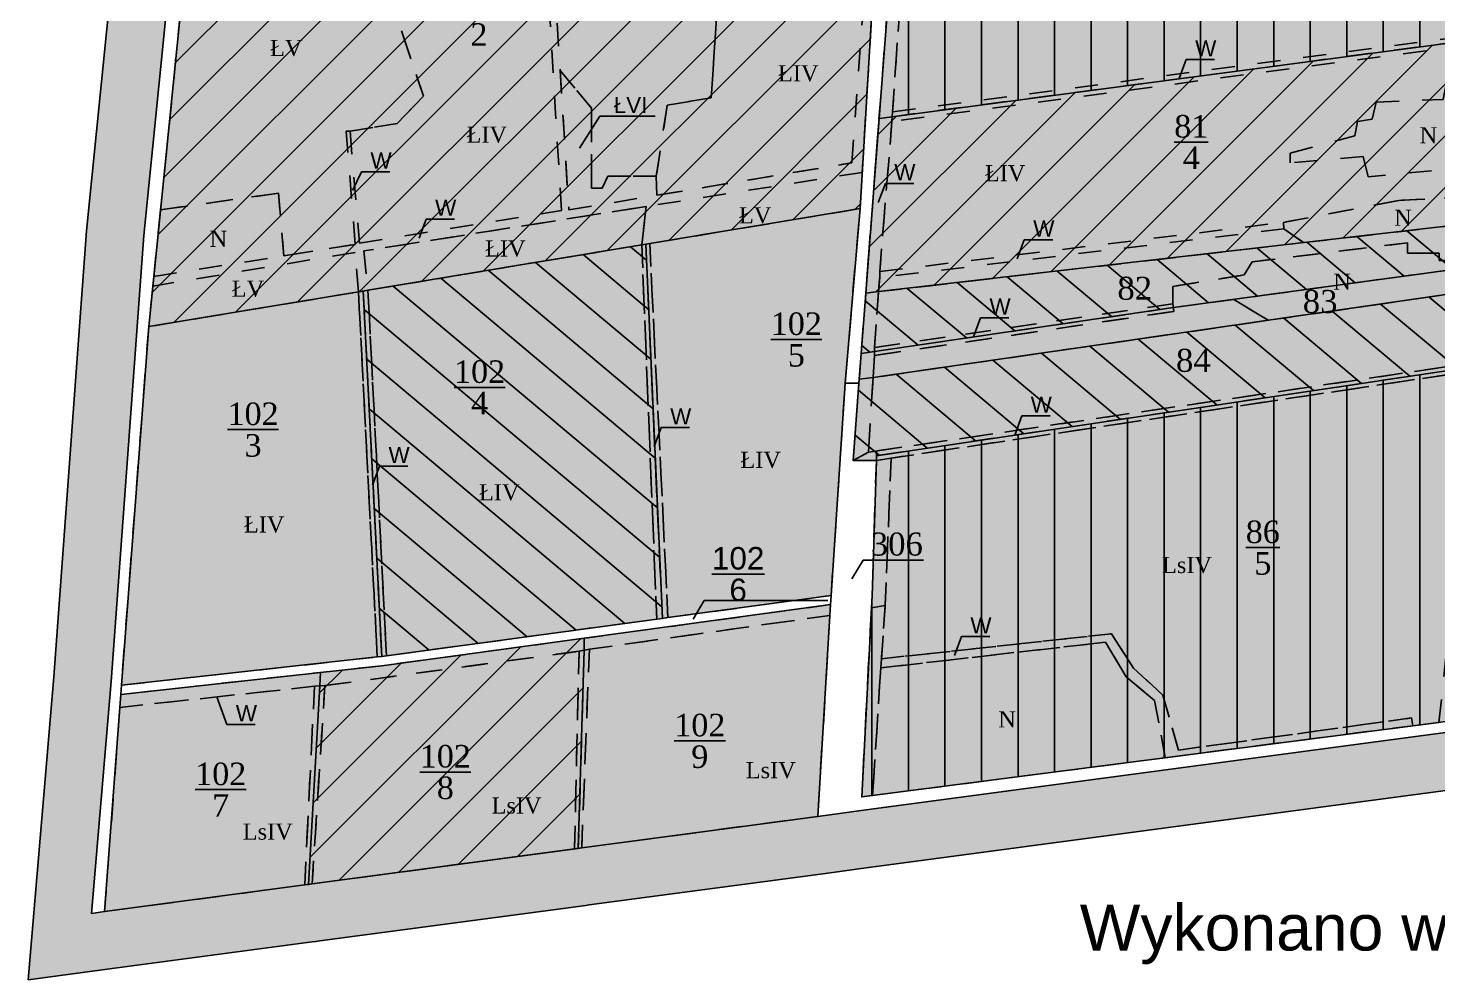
# Model space of a CAD drawing. Header units: millimetres. Extents: x 1380 to 3507, y 977 to 2343.
# Drawn here: x 1380 to 1992, y 977 to 1391 of the extents above; entities that cross this region are included whole.
import ezdxf
from ezdxf import colors
from ezdxf.entities.mleader import LeaderData, LeaderLine
from ezdxf.math import Vec2, Vec3

# ---------------------------------------------------------------- set-up
doc = ezdxf.new("R2010")
doc.units = ezdxf.units.MM
doc.linetypes.add('UZYTEK', pattern=[20, 10, -10])
for name, color, linetype in [('dzialki', 18, 'Continuous'), ('Gospodarstwa', 7, 'Continuous'), ('Numeracja', 7, 'Continuous'), ('Obreb', 2, 'Continuous'), ('Rowy', 250, 'UZYTEK'), ('Uzytki', 250, 'UZYTEK'), ('W', 250, 'Continuous'), ('Władanie', 7, 'Continuous')]:
    doc.layers.add(name, color=color, linetype=linetype)
doc.layers.add('Num użytków', color=7, linetype='Continuous', true_color=0x000000)
doc.styles.add('Całkowite', font='times.ttf', dxfattribs={"height": 10})
doc.styles.get("Standard").update_dxf_attribs({"font": 'arial.ttf'})
doc.styles.add('Uzytki', font='times.ttf', dxfattribs={"height": 7})
doc.styles.add('Ułamki', font='times.ttf', dxfattribs={"height": 14})

# ---------------------------------------------------------------- blocks, each defined once
blk = doc.blocks.new('_None')

msp = doc.modelspace()

# ---------------------------------------------------------------- hatches: boundary and pattern name
at = {"layer": 'Obreb', "ltscale": 0.1, "true_color": 0xf4ee51}
h = msp.add_hatch(color=41, dxfattribs=at)
h.dxf.hatch_style = 1
h.paths.add_polyline_path([(1739.27, 2064.25), (1569.18, 2044.6), (1564.53, 2044.15), (1500.42, 2035.92), (1473.15, 2032.87), (1468.93, 1980), (1462.92, 1894.61), (1456.31, 1773.44), (1452.55, 1718.71), (1450.66, 1680.7), (1442.54, 1619.86), (1424.58, 1499.01), (1404.87, 1303.08), (1390.68, 1109.1), (1379.54, 977.39), (1416.06, 982.26), (1503.01, 993.87), (1504.63, 994.09), (1506.25, 994.3), (1621.93, 1009.75), (1623.42, 1009.95), (1726.06, 1023.65), (1744.84, 1026.16), (1749.27, 1026.75), (2001.11, 1060.37), (2068.99, 1069.43), (2152.68, 1080.6), (2558.18, 1139.98), (2925.58, 1191.89), (2950.42, 1195.27), (3034.81, 1077.94), (3080.44, 1228.22), (3101.82, 1235.05), (3049.2, 1373.09), (3047.94, 1379.97), (3036.54, 1465.16), (3034.11, 1481.41), (3037.35, 1523.54), (3064.08, 1535.14), (3042.44, 1582.63), (3034.82, 1599.34), (3026.23, 1623.42), (3022.72, 1647.12), (3015.17, 1693.82), (3010.46, 1738.63), (3007.5, 1779.8), (3007.5, 1828.93), (2995.54, 1854.86), (2982.24, 1913.84), (2978.33, 1926.18), (2939.25, 2070.19), (2911.03, 2085.83), (2875.11, 2109.04), (2851.35, 2127.45), (2832.79, 2142.28), (2800.7, 2188.75), (2762.52, 2156.94), (2761.01, 2154.88), (2592.26, 2137.52), (2569.19, 2140.22), (2541.29, 2148.28), (2358.61, 2230.49), (2370.36, 2167.83), (2372.08, 2158.65), (2124.8, 2119.92), (1843.77, 2075.91), (1839.89, 2076.73), (1821.8, 2074.33), (1789.76, 2070.08)])
h.paths.add_polyline_path([(1792.84, 2045.27), (1825.09, 2049.55), (1838.91, 2051.38), (1843.08, 2050.5), (2128.67, 2095.22), (2401.4, 2137.94), (2394.93, 2172.44), (2392, 2188.04), (2532.65, 2124.75), (2564.24, 2115.63), (2592.09, 2112.37), (2774.63, 2131.15), (2780.88, 2139.71), (2795.68, 2152.03), (2814.31, 2125.04), (2835.89, 2107.8), (2860.65, 2088.62), (2898.18, 2064.37), (2917.89, 2053.45), (2954.34, 1919.13), (2958.08, 1907.3), (2971.73, 1846.78), (2982.5, 1823.44), (2982.5, 1778.91), (2985.55, 1736.43), (2990.38, 1690.52), (2998.01, 1643.29), (3001.86, 1617.33), (3011.63, 1589.94), (3019.69, 1572.27), (3030.77, 1547.94), (3018.26, 1542.51), (3013.6, 1540.82), (3008.97, 1480.5), (3011.79, 1461.65), (3023.24, 1376.04), (3025.03, 1366.32), (3069.05, 1250.82), (3060.33, 1248.04), (3025.58, 1133.59), (2961.94, 1222.07), (2922.15, 1216.65), (2554.62, 1164.73), (2149.21, 1105.36), (2065.68, 1094.21), (1997.8, 1085.15), (1745.96, 1051.53), (1741.53, 1050.94), (1722.75, 1048.43), (1620.11, 1034.73), (1618.62, 1034.53), (1502.94, 1019.08), (1501.32, 1018.87), (1499.71, 1018.65), (1412.75, 1007.04), (1407.07, 1006.29), (1415.61, 1107.14), (1429.78, 1300.92), (1449.4, 1495.92), (1467.3, 1616.37), (1475.58, 1678.42), (1477.51, 1717.23), (1481.26, 1771.9), (1487.87, 1893.05), (1493.86, 1978.13), (1496.43, 2010.32), (1503.4, 2011.1), (1567.32, 2019.31), (1571.82, 2019.74), (1742.14, 2039.42)], flags=16)
at = {"layer": 'Władanie', "true_color": 0xbbd846}
h = msp.add_hatch(color=63, dxfattribs=at)
h.dxf.hatch_style = 1
h.paths.add_polyline_path([(2030.03, 1400.94), (2037.75, 1455.55), (2044.42, 1502.62), (2041.7, 1502.54), (2025.2, 1499.84), (1762.85, 1467.17), (1758.77, 1466.66), (1753.11, 1401.37), (1749.36, 1351.88), (1755.11, 1352.65), (2006.67, 1385.96), (2025.8, 1388.97), (2028.58, 1389.41)])
at = {"layer": 'Władanie'}
h = msp.add_hatch(dxfattribs=at)
h.set_pattern_fill('ANSI31', color=256, scale=5, angle=45)
h.paths.add_polyline_path([(2044.42, 1502.62), (2041.7, 1502.54), (2025.2, 1499.84), (1762.85, 1467.17), (1758.77, 1466.66), (1753.11, 1401.37), (1749.36, 1351.88), (1755.11, 1352.65), (2006.67, 1385.96), (2025.8, 1388.97), (2028.58, 1389.41), (2030.03, 1400.94), (2037.75, 1455.55)])
h.paths.add_polyline_path([(1896.96, 1423.41), (1918.43, 1423.41), (1918.43, 1459.48), (1896.96, 1459.48)], flags=24)
at = {"layer": 'Władanie', "true_color": 0xb1c7d6}
h = msp.add_hatch(color=9, dxfattribs=at)
h.dxf.hatch_style = 1
h.paths.add_polyline_path([(1646.25, 1296.93), (1647.97, 1297.22), (1649.68, 1297.5), (1741.13, 1312.67), (1750.3, 1466.71), (1750.3, 1468.13), (1700.79, 1460.06), (1678.31, 1454.53), (1447.94, 1420.64), (1447.81, 1418.28), (1431.91, 1261.38), (1523.1, 1276.5), (1525.17, 1276.85), (1527.23, 1277.19)])
at = {"layer": 'Władanie'}
h = msp.add_hatch(dxfattribs=at)
h.set_pattern_fill('ANSI31', color=256, scale=5)
h.paths.add_polyline_path([(1646.25, 1296.93), (1647.97, 1297.22), (1649.68, 1297.5), (1741.13, 1312.67), (1750.3, 1466.71), (1750.3, 1468.13), (1700.79, 1460.06), (1678.31, 1454.53), (1447.94, 1420.64), (1447.81, 1418.28), (1431.91, 1261.38), (1523.1, 1276.5), (1525.17, 1276.85), (1527.23, 1277.19)])
h.paths.add_polyline_path([(1563.68, 1377.46), (1585.15, 1377.46), (1585.15, 1413.53), (1563.68, 1413.53)], flags=24)
at = {"layer": 'Władanie', "true_color": 0xff9470}
h = msp.add_hatch(color=21, dxfattribs=at)
h.dxf.hatch_style = 1
h.paths.add_polyline_path([(2028.58, 1389.41), (2025.8, 1388.97), (2006.67, 1385.96), (1755.11, 1352.65), (1749.36, 1351.88), (1743.6, 1275.93), (1749.18, 1276.58), (2015.84, 1307.34), (2018.31, 1307.33)])
at = {"layer": 'Władanie'}
h = msp.add_hatch(dxfattribs=at)
h.set_pattern_fill('ANSI31', color=256, scale=5)
h.paths.add_polyline_path([(2028.58, 1389.41), (2025.8, 1388.97), (2006.67, 1385.96), (1755.11, 1352.65), (1749.36, 1351.88), (1743.6, 1275.93), (1749.18, 1276.58), (2015.84, 1307.34), (2018.31, 1307.33)])
h.paths.add_polyline_path([(1873.28, 1323.83), (1894.75, 1323.83), (1894.75, 1359.9), (1873.28, 1359.9)], flags=24)
at = {"layer": 'Władanie', "true_color": 0xbbd846}
h = msp.add_hatch(color=63, dxfattribs=at)
h.dxf.hatch_style = 1
h.paths.add_polyline_path([(1734.61, 1236.78), (1741.13, 1312.67), (1647.97, 1297.22), (1655.18, 1134.52), (1657.62, 1134.85), (1728.54, 1144.48)])
at = {"layer": 'Władanie', "true_color": 0xb1c7d6}
h = msp.add_hatch(color=9, dxfattribs=at)
h.dxf.hatch_style = 1
h.paths.add_polyline_path([(2013.82, 1288.26), (2016.42, 1288.65), (2018.31, 1307.33), (2015.84, 1307.34), (1749.18, 1276.58), (1743.6, 1275.93), (1741.61, 1249.73), (1747.37, 1250.58), (1877.33, 1269.67)])
at = {"layer": 'Władanie'}
h = msp.add_hatch(dxfattribs=at)
h.set_pattern_fill('ANSI31', color=256, scale=5, angle=275)
h.paths.add_polyline_path([(2013.82, 1288.26), (2016.42, 1288.65), (2018.31, 1307.33), (2015.84, 1307.34), (1749.18, 1276.58), (1743.6, 1275.93), (1741.61, 1249.73), (1747.37, 1250.58), (1877.33, 1269.67)])
h.paths.add_polyline_path([(1849.54, 1267.35), (1869.31, 1267.35), (1869.31, 1288.7), (1849.54, 1288.7)], flags=24)
at = {"layer": 'Władanie', "true_color": 0xddbad0}
h = msp.add_hatch(color=254, dxfattribs=at)
h.dxf.hatch_style = 1
h.paths.add_polyline_path([(1647.97, 1297.22), (1646.25, 1296.93), (1527.23, 1277.19), (1525.17, 1276.85), (1533.22, 1117.97), (1535.26, 1118.25), (1652.74, 1134.19), (1655.18, 1134.52)])
at = {"layer": 'Władanie'}
h = msp.add_hatch(dxfattribs=at)
h.set_pattern_fill('ANSI31', color=256, scale=5, angle=275)
h.paths.add_polyline_path([(1647.97, 1297.22), (1646.25, 1296.93), (1527.23, 1277.19), (1525.17, 1276.85), (1533.22, 1117.97), (1535.26, 1118.25), (1652.74, 1134.19), (1655.18, 1134.52)])
h.paths.add_polyline_path([(1560.26, 1217.17), (1581.73, 1217.17), (1581.73, 1253.24), (1560.26, 1253.24)], flags=24)
at = {"layer": 'Władanie', "true_color": 0xecea74}
h = msp.add_hatch(color=41, dxfattribs=at)
h.dxf.hatch_style = 1
h.paths.add_polyline_path([(2012.7, 1277.76), (2015.35, 1278.06), (2016.42, 1288.65), (2013.82, 1288.26), (1877.33, 1269.67), (1747.37, 1250.58), (1741.61, 1249.73), (1740.76, 1238.51), (1746.77, 1239.25)])
at = {"layer": 'Władanie'}
h = msp.add_hatch(dxfattribs=at)
h.set_pattern_fill('ANSI31', color=256, scale=5, angle=275)
h.paths.add_polyline_path([(2015.35, 1278.06), (2012.7, 1277.76), (1746.77, 1239.25), (1740.76, 1238.51), (1740.63, 1236.78), (1738.08, 1203.23), (1748.19, 1203.23), (1748.2, 1205.27), (1996.94, 1242.3), (2011.92, 1244.13)])
h.paths.add_polyline_path([(1930.13, 1261.63), (1949.9, 1261.63), (1949.9, 1282.98), (1930.13, 1282.98)], flags=9)
h.paths.add_polyline_path([(1875.02, 1236.02), (1894.79, 1236.02), (1894.79, 1257.37), (1875.02, 1257.37)], flags=24)
at = {"layer": 'Władanie', "true_color": 0xecea74}
h = msp.add_hatch(color=41, dxfattribs=at)
h.dxf.hatch_style = 1
h.paths.add_polyline_path([(1525.17, 1276.85), (1523.1, 1276.5), (1431.91, 1261.38), (1420.05, 1105.48), (1531.26, 1117.75), (1533.22, 1117.97)])
at = {"layer": 'Władanie', "true_color": 0xff9470}
h = msp.add_hatch(color=21, dxfattribs=at)
h.dxf.hatch_style = 1
h.paths.add_polyline_path([(2015.35, 1278.06), (2012.7, 1277.76), (1746.77, 1239.25), (1740.76, 1238.51), (1740.63, 1236.78), (1738.08, 1203.23), (1748.19, 1203.23), (1748.2, 1205.27), (1996.94, 1242.3), (2011.92, 1244.13)])
at = {"layer": 'Władanie', "true_color": 0xb1c7d6}
h = msp.add_hatch(color=9, dxfattribs=at)
h.dxf.hatch_style = 1
h.paths.add_polyline_path([(2004.58, 1171.59), (2011.92, 1244.13), (1996.94, 1242.3), (1748.2, 1205.27), (1748.19, 1203.23), (1746.33, 1144.3), (1746.06, 1139.1), (1745.87, 1135.4), (1741.84, 1056.9), (1981.4, 1087.86), (1992.73, 1089.32), (1996.3, 1089.79), (1999.62, 1122.64)])
at = {"layer": 'Władanie'}
h = msp.add_hatch(dxfattribs=at)
h.set_pattern_fill('ANSI31', color=256, scale=5, angle=45)
h.paths.add_polyline_path([(1999.62, 1122.64), (2004.58, 1171.59), (2011.92, 1244.13), (1996.94, 1242.3), (1748.2, 1205.27), (1748.19, 1203.23), (1746.33, 1144.3), (1746.06, 1139.1), (1745.87, 1135.4), (1741.84, 1056.9), (1981.4, 1087.86), (1992.73, 1089.32), (1996.3, 1089.79)])
h.paths.add_polyline_path([(1904.38, 1147.57), (1925.85, 1147.57), (1925.85, 1183.61), (1904.38, 1183.61)], flags=24)
at = {"layer": 'Władanie', "true_color": 0xff9470}
h = msp.add_hatch(color=21, dxfattribs=at)
h.dxf.hatch_style = 1
h.paths.add_polyline_path([(1722.75, 1048.43), (1728.02, 1135.85), (1728.3, 1140.5), (1621.13, 1125.9), (1621.2, 1120.67), (1618.62, 1034.53), (1620.11, 1034.73)])
at = {"layer": 'Władanie', "true_color": 0xb1c7d6}
h = msp.add_hatch(color=9, dxfattribs=at)
h.dxf.hatch_style = 1
h.paths.add_polyline_path([(1533.22, 1113.91), (1506.58, 1111), (1506.25, 1105.15), (1501.32, 1018.87), (1502.94, 1019.08), (1618.62, 1034.53), (1621.2, 1120.67), (1621.13, 1125.9)])
at = {"layer": 'Władanie'}
h = msp.add_hatch(dxfattribs=at)
h.set_pattern_fill('ANSI31', color=256, scale=5)
h.paths.add_polyline_path([(1533.22, 1113.91), (1506.58, 1111), (1506.25, 1105.15), (1501.32, 1018.87), (1502.94, 1019.08), (1617.03, 1034.32), (1618.62, 1034.53), (1621.2, 1120.67), (1621.13, 1125.9)])
h.paths.add_polyline_path([(1544.54, 1049.69), (1573.25, 1049.69), (1573.25, 1085.93), (1544.54, 1085.93)], flags=24)
at = {"layer": 'Władanie', "true_color": 0xddbad0}
h = msp.add_hatch(color=254, dxfattribs=at)
h.dxf.hatch_style = 1
h.paths.add_polyline_path([(1506.25, 1105.15), (1506.58, 1111), (1419.8, 1101.49), (1419.44, 1095.83), (1412.75, 1007.04), (1501.32, 1018.87)])

# ---------------------------------------------------------------- linework, layer by layer
at = {"layer": 'dzialki'}
msp.add_line((1533.22, 1113.78), (1533.22, 1113.78), dxfattribs=at)
for points in [[(1828.9, 1707.19), (1782.28, 1639.76), (1765.13, 1614.96), (1758.45, 1590.88), (1755.72, 1544.39), (1755.55, 1541.58), (1750.3, 1469.55), (1750.3, 1468.13), (1750.3, 1466.71), (1741.13, 1312.67), (1734.61, 1236.78), (1740.63, 1236.78), (1740.76, 1238.51), (1741.61, 1249.73), (1743.6, 1275.93), (1749.36, 1351.88), (1753.11, 1401.37), (1758.77, 1466.66), (1762.27, 1507), (1765.58, 1545.16), (1768.74, 1581.54), (1770.59, 1602.92), (1779.01, 1624.14), (1820.15, 1682.4)], [(1828.9, 1707.19), (1782.28, 1639.76), (1765.13, 1614.96), (1758.45, 1590.88), (1755.72, 1544.39), (1755.55, 1541.58), (1750.3, 1469.55), (1750.3, 1468.13), (1750.3, 1466.71), (1741.13, 1312.67), (1734.61, 1236.78), (1740.63, 1236.78), (1740.76, 1238.51), (1741.61, 1249.73), (1743.6, 1275.93), (1749.36, 1351.88), (1753.11, 1401.37), (1758.77, 1466.66), (1762.27, 1507), (1765.58, 1545.16), (1768.74, 1581.54), (1770.59, 1602.92), (1779.01, 1624.14), (1820.15, 1682.4)], [(1475.58, 1678.42), (1467.3, 1616.37), (1449.4, 1495.92), (1429.78, 1300.92), (1415.61, 1107.14), (1407.07, 1006.29), (1412.75, 1007.04), (1419.44, 1095.83), (1419.8, 1101.49), (1420.05, 1105.48), (1431.91, 1261.38), (1447.81, 1418.28), (1447.94, 1420.64), (1448.06, 1422.99), (1455.74, 1495.26), (1456.25, 1498.1), (1456.77, 1500.95), (1468.38, 1581.98), (1482.04, 1679.83)], [(1740.76, 1238.51), (1746.77, 1239.25), (2012.7, 1277.76), (2015.35, 1278.06), (2011.92, 1244.13), (1996.94, 1242.3), (1748.2, 1205.27), (1748.19, 1203.23), (1738.08, 1203.23), (1740.76, 1238.51)]]:
    msp.add_lwpolyline(points, dxfattribs=at)
for points in [[(1750.3, 1466.71), (1750.3, 1468.13), (1750.3, 1469.55), (1755.55, 1541.58), (1755.72, 1544.39), (1706.65, 1537.44), (1616.83, 1522.76), (1542.64, 1511.55), (1456.25, 1498.1), (1455.74, 1495.26), (1448.06, 1422.99), (1447.94, 1420.64), (1447.81, 1418.28), (1431.91, 1261.38), (1523.1, 1276.5), (1525.17, 1276.85), (1527.23, 1277.19), (1646.25, 1296.93), (1647.97, 1297.22), (1649.68, 1297.5), (1741.13, 1312.67)], [(1758.77, 1466.66), (1762.85, 1467.17), (2025.2, 1499.84), (2041.7, 1502.54), (2044.42, 1502.62), (2030.03, 1400.94), (2028.58, 1389.41), (2006.67, 1385.96), (1755.11, 1352.65), (1749.36, 1351.88), (1753.11, 1401.37), (1758.77, 1466.66)], [(1750.3, 1466.71), (1750.3, 1468.13), (1700.79, 1460.06), (1678.31, 1454.53), (1447.94, 1420.64), (1447.81, 1418.28), (1431.91, 1261.38), (1523.1, 1276.5), (1525.17, 1276.85), (1527.23, 1277.19), (1646.25, 1296.93), (1647.97, 1297.22), (1649.68, 1297.5), (1741.13, 1312.67)], [(1749.36, 1351.88), (1755.11, 1352.65), (2006.67, 1385.96), (2025.8, 1388.97), (2028.58, 1389.41), (2018.31, 1307.33), (2015.84, 1307.34), (1749.18, 1276.58), (1743.6, 1275.93), (1749.36, 1351.88)], [(1647.97, 1297.22), (1649.68, 1297.5), (1741.13, 1312.67), (1734.61, 1236.78), (1728.54, 1144.48), (1657.62, 1134.85), (1655.18, 1134.52), (1647.97, 1297.22)], [(1743.6, 1275.93), (1749.18, 1276.58), (2015.84, 1307.34), (2018.31, 1307.33), (2016.42, 1288.65), (2013.82, 1288.26), (1877.33, 1269.67), (1747.37, 1250.58), (1741.61, 1249.73), (1743.6, 1275.93)], [(1525.17, 1276.85), (1527.23, 1277.19), (1646.25, 1296.93), (1647.97, 1297.22), (1655.18, 1134.52), (1652.74, 1134.19), (1535.26, 1118.25), (1533.22, 1117.97), (1525.17, 1276.85)], [(1741.61, 1249.73), (1747.37, 1250.58), (1877.33, 1269.67), (2013.82, 1288.26), (2016.42, 1288.65), (2015.35, 1278.06), (2012.7, 1277.76), (1746.77, 1239.25), (1740.76, 1238.51), (1741.61, 1249.73)], [(1431.91, 1261.38), (1523.1, 1276.5), (1525.17, 1276.85), (1533.22, 1117.97), (1531.26, 1117.75), (1420.05, 1105.48), (1431.91, 1261.38)], [(2004.58, 1171.59), (2011.92, 1244.13), (1996.94, 1242.3), (1748.2, 1205.27), (1748.19, 1203.23), (1746.33, 1144.3), (1746.06, 1139.1), (1745.87, 1135.4), (1741.84, 1056.9), (1992.73, 1089.32), (1996.3, 1089.79), (1999.62, 1122.64)], [(1748.19, 1203.23), (1738.08, 1203.23), (1740.63, 1236.78), (1734.61, 1236.78), (1728.54, 1144.48), (1728.3, 1140.5), (1728.02, 1135.85), (1722.75, 1048.43), (1741.53, 1050.94), (1745.96, 1051.53), (1997.8, 1085.15), (2065.68, 1094.21), (2149.21, 1105.36), (2147.47, 1111.23), (1999.81, 1090.25), (1999.81, 1090.25), (1996.3, 1089.79), (1992.73, 1089.32), (1741.84, 1056.9), (1745.87, 1135.4), (1746.06, 1139.1), (1746.33, 1144.3)], [(1728.3, 1140.5), (1621.13, 1125.9), (1533.22, 1113.91), (1506.58, 1111), (1419.8, 1101.49), (1420.05, 1105.48), (1531.26, 1117.75), (1533.22, 1117.97), (1535.26, 1118.25), (1652.74, 1134.19), (1655.18, 1134.52), (1657.62, 1134.85), (1728.54, 1144.48)], [(1621.2, 1120.67), (1621.13, 1125.9), (1728.3, 1140.5), (1728.02, 1135.85), (1722.75, 1048.43), (1620.11, 1034.73), (1618.62, 1034.53), (1621.2, 1120.67)], [(1506.58, 1111), (1533.22, 1113.91), (1621.13, 1125.9), (1621.2, 1120.67), (1618.62, 1034.53), (1617.03, 1034.32), (1502.94, 1019.08), (1501.32, 1018.87), (1506.25, 1105.15), (1506.58, 1111)], [(1419.8, 1101.49), (1419.44, 1095.83), (1412.75, 1007.04), (1499.71, 1018.65), (1501.32, 1018.87), (1506.25, 1105.15), (1506.58, 1111), (1419.8, 1101.49)]]:
    msp.add_lwpolyline(points, close=True, dxfattribs=at)
at = {"layer": 'Obreb'}
for points in [[(2925.58, 1191.89), (2558.18, 1139.98), (2152.68, 1080.6), (2068.99, 1069.43), (2001.11, 1060.37), (1749.27, 1026.75), (1744.84, 1026.16), (1726.06, 1023.65), (1623.42, 1009.95), (1621.93, 1009.75), (1506.25, 994.3), (1504.63, 994.09), (1503.01, 993.87), (1416.06, 982.26), (1379.54, 977.39), (1390.68, 1109.1), (1404.87, 1303.08), (1424.58, 1499.01), (1442.54, 1619.86), (1450.66, 1680.7)], [(2922.15, 1216.65), (2554.62, 1164.73), (2149.21, 1105.36), (2065.68, 1094.21), (1997.8, 1085.15), (1745.96, 1051.53), (1741.53, 1050.94), (1722.75, 1048.43), (1620.11, 1034.73), (1618.62, 1034.53), (1502.94, 1019.08), (1501.32, 1018.87), (1499.71, 1018.65), (1412.75, 1007.04), (1407.07, 1006.29), (1415.61, 1107.14), (1429.78, 1300.92), (1449.4, 1495.92), (1467.3, 1616.37), (1475.58, 1678.42)]]:
    msp.add_lwpolyline(points, dxfattribs=at)
at = {"layer": 'Rowy'}
for p, q in [((1740.63, 1236.78), (1738.08, 1203.23)), ((1618.96, 1120.25), (1623.44, 1121.1)), ((1503.97, 1105), (1508.52, 1105.29))]:
    msp.add_line(p, q, dxfattribs=at)
for points in [[(1826.82, 1691.84), (1779.01, 1624.14), (1770.59, 1602.92), (1753.11, 1401.37), (1740.63, 1236.78), (1738.08, 1203.23), (1748.19, 1203.23), (1748.19, 1203.23), (1997.24, 1240.61)], [(1996.64, 1244), (1744.74, 1206.79), (1747.37, 1248.83), (1747.37, 1252.33), (1749.64, 1282.73), (1749.64, 1285.27), (1754.94, 1350.52), (1755.27, 1354.77), (1758.33, 1399.7), (1759.07, 1404.38), (1762.76, 1465.42), (1762.94, 1468.92), (1769.49, 1543.42), (1769.49, 1547.97), (1774.21, 1602.71), (1775.56, 1606.93), (1783.72, 1624.76), (1823.71, 1680.62)], [(1755.11, 1352.65), (2006.67, 1385.96)], [(1747.37, 1250.58), (1877.33, 1269.67)], [(1996.94, 1242.3), (1748.2, 1205.27)], [(1748.19, 1203.23), (1748.22, 1207.31)], [(1744.74, 1206.79), (1738.08, 1203.23)]]:
    msp.add_lwpolyline(points, dxfattribs=at)
for points in [[(1759.07, 1404.38), (1762.76, 1465.42), (1762.85, 1467.17), (1758.77, 1466.66), (1753.11, 1401.37), (1749.36, 1351.88), (1755.11, 1352.65), (1755.27, 1354.77), (1758.33, 1399.7)], [(1434.12, 1283.17), (1521.71, 1297.14), (1517.7, 1346.35), (1519.42, 1346.35), (1523.53, 1297.63), (1611.33, 1311.8), (1604.01, 1433.23), (1606.97, 1433.23), (1614.54, 1312.13), (1737.54, 1332.56), (1746.37, 1452.39), (1749.46, 1452.6), (1742.07, 1328.43), (1525.46, 1294.26), (1527.23, 1277.19), (1525.17, 1276.85), (1523.1, 1276.5), (1521.73, 1293.63), (1433.7, 1279.01), (1434.12, 1283.17)], [(1755.27, 1354.77), (2006.47, 1387.97), (2006.86, 1383.96), (1754.94, 1350.52), (1755.27, 1354.77)], [(1754.94, 1350.52), (1755.11, 1352.65), (1749.36, 1351.88), (1743.6, 1275.93), (1749.18, 1276.58), (1749.64, 1282.73), (1749.64, 1285.27)], [(1646.25, 1296.93), (1649.68, 1297.5), (1657.62, 1134.85), (1655.18, 1134.52), (1652.74, 1134.19), (1646.25, 1296.93)], [(1523.1, 1276.5), (1527.23, 1277.19), (1535.26, 1118.25), (1533.22, 1117.97), (1531.26, 1117.75), (1523.1, 1276.5)], [(1747.37, 1252.33), (1747.37, 1248.83), (1877.56, 1268), (1877.11, 1271.33), (1747.37, 1252.33)], [(1877.33, 1269.67), (1877.11, 1271.33), (1747.37, 1252.33), (1747.37, 1250.58)], [(1747.37, 1248.83), (1747.37, 1250.58), (1741.61, 1249.73), (1740.76, 1238.51), (1746.77, 1239.25)], [(1997.24, 1240.61), (1996.94, 1242.3), (1748.2, 1205.27), (1748.19, 1203.23), (1754.58, 1204.19)], [(1754.58, 1204.19), (1748.19, 1203.23), (1746.33, 1144.3), (1746.06, 1139.1), (1752.07, 1140.17)], [(1754.58, 1204.19), (1748.19, 1203.23), (1746.33, 1144.3), (1746.06, 1139.1), (1752.07, 1140.17)], [(1419.8, 1101.49), (1419.44, 1095.83), (1503.97, 1105), (1499.71, 1018.65), (1502.94, 1019.08), (1508.52, 1105.29), (1618.96, 1120.25), (1617.03, 1034.32), (1620.11, 1034.73), (1623.44, 1121.1), (1728.02, 1135.85), (1728.3, 1140.5), (1533.22, 1113.91), (1419.8, 1101.49)], [(1752.07, 1140.17), (1746.06, 1139.1), (1741.84, 1056.9), (1746.53, 1057.51), (1750.13, 1113.02), (1750.39, 1116.95)], [(1750.39, 1116.95), (1850.39, 1127.81), (1859.99, 1112.88), (1872.77, 1101.18), (1879.5, 1077.26), (1980.72, 1091.22), (1981.4, 1087.86), (1873.77, 1073.95), (1869.15, 1098.89), (1856.77, 1109.11), (1847.75, 1124.16), (1750.13, 1113.02), (1750.39, 1116.95)], [(1869.15, 1098.89), (1856.77, 1109.11), (1847.75, 1124.16), (1750.13, 1113.02), (1746.53, 1057.51), (1873.77, 1073.95)]]:
    msp.add_lwpolyline(points, close=True, dxfattribs=at)
at = {"layer": 'Rowy', "linetype": 'UZYTEK'}
for points in [[(1746.77, 1239.25), (1740.76, 1238.51), (1740.63, 1236.78), (1738.08, 1203.23), (1744.74, 1206.79)], [(1750.13, 1113.02), (1750.39, 1116.95), (1752.07, 1140.17), (1746.06, 1139.1), (1745.87, 1135.4), (1741.84, 1056.9), (1746.53, 1057.51)], [(1847.75, 1124.16), (1856.77, 1109.11), (1869.15, 1098.89), (1873.77, 1073.95), (1981.4, 1087.86), (1980.72, 1091.22), (1879.5, 1077.26), (1872.77, 1101.18), (1859.99, 1112.88), (1850.39, 1127.81), (1750.39, 1116.95), (1750.13, 1113.02)]]:
    msp.add_lwpolyline(points, close=True, dxfattribs=at)
at = {"layer": 'Uzytki'}
for points in [[(2041.7, 1502.54), (2025.2, 1499.84), (2025.45, 1497.95), (1813.52, 1471.71), (1817.9, 1435.35), (1845.87, 1435.35), (1850.45, 1416.41), (2021.15, 1438.86), (2021.44, 1434.9), (1758.33, 1399.7), (1755.27, 1354.77), (2006.47, 1387.97), (2006.67, 1385.96), (2025.8, 1388.97), (2027.3, 1401.22)], [(1604.01, 1433.23), (1606.97, 1433.23), (1606.97, 1437.21), (1704.27, 1452.44), (1706.4, 1409.06), (1679.06, 1400.84), (1676.44, 1360.88), (1657.29, 1357.61), (1652.54, 1326.83), (1652.76, 1318.48), (1737.54, 1332.56), (1746.37, 1452.39), (1749.46, 1452.6), (1750.3, 1466.71), (1700.79, 1457.52), (1678.95, 1452.59), (1530.66, 1430.58), (1529.67, 1425.17), (1551.43, 1361.53), (1539.91, 1349.7), (1519.42, 1346.35), (1523.53, 1297.63), (1611.33, 1311.8)], [(1706.4, 1409.06), (1704.27, 1452.44), (1606.97, 1437.21), (1606.97, 1433.23), (1610.75, 1372.68), (1624.39, 1356.42), (1624.39, 1321.6), (1628.97, 1321.6), (1631.43, 1326.83), (1652.54, 1326.83), (1657.29, 1357.61), (1676.44, 1360.88), (1679.06, 1400.84)], [(1551.43, 1361.53), (1529.67, 1425.17), (1530.66, 1430.58), (1447.81, 1418.28), (1437.06, 1312.17), (1488.33, 1319.39), (1490.62, 1292.18), (1521.71, 1297.14), (1517.7, 1346.35), (1519.42, 1346.35), (1539.91, 1349.7)], [(2025.8, 1388.97), (2006.67, 1385.96), (2006.86, 1383.96), (1754.94, 1350.52), (1749.64, 1285.27), (1925.11, 1306.67), (1975.22, 1316.26), (2006.6, 1317.87), (2007.79, 1312.09), (2003.74, 1305.94), (2015.84, 1307.34)], [(1624.39, 1356.42), (1610.75, 1372.68), (1614.54, 1312.13), (1652.76, 1318.48), (1652.54, 1326.83), (1631.43, 1326.83), (1628.97, 1321.6), (1624.39, 1321.6)], [(2009.35, 1330.98), (1961.89, 1326.57), (1959.84, 1335.4), (1928.07, 1332.63), (1928.07, 1336.79), (1956.23, 1344.29), (1957.34, 1350.61), (1963.75, 1351.5), (1965.41, 1358.93), (1994.58, 1360.19), (1996.08, 1368.4), (2016.25, 1366.35), (2009.35, 1330.98)], [(1928.07, 1336.79), (1956.23, 1344.29), (1957.34, 1350.61), (1963.75, 1351.5), (1965.41, 1358.93), (1994.58, 1360.19), (1996.08, 1368.4), (2016.25, 1366.35), (2009.35, 1330.98), (1961.89, 1326.57), (1959.84, 1335.4), (1928.07, 1332.63)], [(1741.13, 1312.67), (1742.07, 1328.43), (1648.21, 1313.62), (1646.25, 1296.93), (1647.97, 1297.22), (1649.68, 1297.5)], [(1488.33, 1319.39), (1437.06, 1312.17), (1434.12, 1283.17), (1490.62, 1292.18)], [(2007.79, 1312.09), (2006.6, 1317.87), (1975.22, 1316.26), (1925.11, 1306.67), (1925.37, 1303.88), (1933.91, 1297.89), (2003.74, 1305.94)], [(1646.25, 1296.93), (1648.21, 1313.62), (1525.46, 1294.26), (1527.23, 1277.19)], [(1734.61, 1236.78), (1741.13, 1312.67), (1649.68, 1297.5), (1657.62, 1134.85), (1728.54, 1144.48)], [(1877.11, 1278.84), (1908.09, 1283.87), (1911.58, 1289.55), (1979.02, 1297.81), (1979.02, 1293.31), (1992.88, 1293.31), (1992.88, 1290.09), (2000.76, 1290.09), (2001.14, 1286.53), (2013.82, 1288.26), (2015.84, 1307.34), (2003.74, 1305.94), (1933.91, 1297.89), (1749.18, 1276.58), (1747.37, 1252.33), (1877.11, 1271.33)], [(1933.91, 1297.89), (1925.37, 1303.88), (1749.64, 1282.73), (1749.18, 1276.58)], [(1521.73, 1293.63), (1433.7, 1279.01), (1431.91, 1261.38), (1523.1, 1276.5)], [(1646.25, 1296.93), (1527.23, 1277.19), (1535.26, 1118.25), (1652.74, 1134.19)], [(1647.97, 1297.22), (1646.25, 1296.93), (1652.74, 1134.19), (1655.18, 1134.52)], [(1649.68, 1297.5), (1647.97, 1297.22), (1655.18, 1134.52), (1657.62, 1134.85)], [(2001.14, 1286.53), (2000.76, 1290.09), (1992.88, 1290.09), (1992.88, 1293.31), (1979.02, 1293.31), (1979.02, 1297.81), (1911.58, 1289.55), (1908.09, 1283.87), (1877.11, 1278.84), (1877.11, 1271.33), (1877.33, 1269.67)], [(2012.7, 1277.76), (2013.82, 1288.26), (2001.14, 1286.53), (1903.5, 1273.23), (1918.47, 1264.11)], [(2000.38, 1275.97), (2001.14, 1286.53), (1903.5, 1273.23), (1918.47, 1264.11)], [(1523.1, 1276.5), (1431.91, 1261.38), (1420.05, 1105.48), (1531.26, 1117.75)], [(1525.17, 1276.85), (1523.1, 1276.5), (1531.26, 1117.75), (1533.22, 1117.97)], [(1527.23, 1277.19), (1525.17, 1276.85), (1533.22, 1117.97), (1535.26, 1118.25)], [(1996.64, 1244), (1996.94, 1242.3), (2009.1, 1243.79), (2012.7, 1277.76), (1918.47, 1264.11), (1746.77, 1239.25), (1744.74, 1206.79)], [(1918.47, 1264.11), (1903.5, 1273.23), (1877.33, 1269.67), (1877.56, 1268), (1747.37, 1248.83), (1746.77, 1239.25)], [(2009.1, 1243.79), (1996.94, 1242.3), (1997.24, 1240.61), (1754.58, 1204.19), (1752.07, 1140.17), (1750.39, 1116.95), (1850.39, 1127.81), (1859.99, 1112.88), (1872.77, 1101.18), (1879.5, 1077.26), (1980.72, 1091.22), (1981.4, 1087.86), (1992.73, 1089.32)], [(1623.44, 1121.1), (1728.02, 1135.85), (1728.3, 1140.5), (1621.13, 1125.9), (1621.2, 1120.67), (1618.62, 1034.53), (1620.11, 1034.73)], [(1728.02, 1135.85), (1623.44, 1121.1), (1620.11, 1034.73), (1722.75, 1048.43)], [(1618.96, 1120.25), (1508.52, 1105.29), (1502.94, 1019.08), (1617.03, 1034.32)], [(1503.97, 1105), (1419.44, 1095.83), (1412.75, 1007.04), (1499.71, 1018.65)]]:
    msp.add_lwpolyline(points, close=True, dxfattribs=at)

# ---------------------------------------------------------------- texts
at = {"layer": 'Gospodarstwa', "color": 250}
msp.add_text('Wykonano w ramach przedmiotu: Planowanie Infrastruktury Technicznej', height=20, dxfattribs=at).set_placement((1836.58, 990.13))
at = {"layer": 'Num użytków', "char_height": 7, "attachment_point": 1, "style": 'Uzytki'}
for s, insert, width in [('ŁV', (1484.66, 1386), 14.79), ('ŁIV', (1705.47, 1375), 21.3982), ('ŁIV', (1570.06, 1348.36), 21.3982), ('N\\P', (1984.33, 1348.07), 7.6839), ('ŁIV\\P', (1795.33, 1331.59), 24.9646), ('ŁV', (1688.46, 1313.25), 14.79), ('N\\P', (1973.27, 1312.22), 7.6839), ('N\\P', (1458.4, 1303.06), 7.6839), ('ŁIV', (1578.13, 1298.86), 21.3982), ('ŁV', (1468.02, 1281.38), 14.79), ('N\\P', (1946.78, 1284.43), 7.6839), ('ŁIV\\P', (1689.1, 1206.95), 17.8318), ('ŁIV\\P', (1575.48, 1192.85), 17.8318), ('ŁIV\\P', (1473.31, 1178.86), 17.8318), ('LsIV', (1872.34, 1161.25), 17.8318), ('N\\P', (1801.17, 1094.11), 7.6839), ('LsIV', (1691.44, 1072.04), 17.8318), ('LsIV\\P', (1580.96, 1056.68), 21.9546), ('LsIV\\P', (1472.81, 1045.32), 21.9546)]:
    msp.add_mtext(s, dxfattribs=dict(at, insert=insert, width=width))
at = {"layer": 'Numeracja', "attachment_point": 1}
for s, insert, char_height, width, style in [('\\A1;{\\H0.7x;\\S85/2;}', (1568.05, 1407), 14, 25.0321, 'Ułamki'), ('\\A1;{\\H0.7x;\\S81/4;}', (1877.66, 1353.37), 14, 31.5833, 'Ułamki'), ('82', (1852.94, 1283.04), 10, 15.5151, 'Całkowite'), ('83', (1933.53, 1277.32), 10, 13.2562, 'Całkowite'), ('84', (1878.42, 1251.71), 10, 14.124, 'Całkowite'), ('\\A1;{\\H0.7x;\\S102/4;}', (1564.64, 1246.71), 14, 46.7267, 'Ułamki'), ('\\A1;{\\H0.7x;\\S102/3;}', (1466.18, 1228.37), 14, 27.5354, 'Ułamki'), ('\\A1;{\\H0.7x;\\S86/5;}', (1908.76, 1177.06), 14, 24.8899, 'Ułamki'), ('\\A1;{\\H0.7x;\\S102/9;}', (1660.36, 1093.04), 14, 30.2645, 'Ułamki'), ('\\A1;{\\H0.7x;\\S102/8;}', (1549.74, 1079.49), 14, 21.9157, 'Ułamki'), ('\\A1;{\\H0.7x;\\S102/7;}', (1452.12, 1071.82), 14, 21.9157, 'Ułamki')]:
    msp.add_mtext(s, dxfattribs=dict(at, insert=insert, char_height=char_height, width=width, style=style))
at = {"layer": 'Numeracja', "insert": (1702.31, 1267.54), "char_height": 14, "attachment_point": 1, "style": 'Ułamki'}
msp.add_mtext('\\A1;{\\H0.7x;\\S102/5;}', dxfattribs=at)

# ---------------------------------------------------------------- leaders
at = {"layer": 'Num użytków'}
ml = msp.add_multileader_mtext('Standard', dxfattribs=at)
ml.set_content('ŁVI', color=256)
ml.set_leader_properties()
ml.set_arrow_properties(name='NONE')
ml.build(insert=Vec2(0, 0))
ml.multileader.update_dxf_attribs({"text_left_attachment_type": 5, "text_right_attachment_type": 0, "text_top_attachment_type": 10, "text_bottom_attachment_type": 10})
ctx = ml.context
ctx.base_point, ctx.char_height, ctx.plane_origin = Vec3(1632.02, 1352.85), 7, Vec3(1619.22, 1339.01)
ctx.left_attachment, ctx.right_attachment, ctx.top_attachment, ctx.bottom_attachment = 5, 0, 10, 10
notes = []
notes.append((ctx, [(0, (1, 1, 0), (1628.07, 1352.85), (1, 0), 3.95, [(0, [(1619.22, 1339.01)], 0, [])])]))
ctx.mtext.insert, ctx.mtext.flow_direction = Vec3(1634.02, 1361.25), 5
at = {"layer": 'Numeracja'}
ml = msp.add_multileader_mtext('Standard', dxfattribs=at)
ml.set_content('\\A1;306', color=256, style='Całkowite')
ml.set_leader_properties()
ml.set_arrow_properties(name='NONE')
ml.build(insert=Vec2(0, 0))
ml.multileader.update_dxf_attribs({"text_left_attachment_type": 6, "text_right_attachment_type": 6})
ctx = ml.context
ctx.base_point, ctx.char_height, ctx.plane_origin = Vec3(1743.77, 1159.84), 10, Vec3(1737.59, 1151.76)
ctx.left_attachment, ctx.right_attachment = 6, 6
notes.append((ctx, [(0, (1, 1, 0), (1742.48, 1159.84), (1, 0), 1.3, [(0, [(1737.59, 1151.76)], 0, [])])]))
ctx.mtext.insert, ctx.mtext.flow_direction = Vec3(1745.77, 1171.84), 5
ml = msp.add_multileader_mtext('Standard', dxfattribs=at)
ml.set_content('\\A1;{\\H0.7x;\\S102/6;}', color=256)
ml.set_leader_properties()
ml.set_arrow_properties(name='NONE')
ml.build(insert=Vec2(0, 0))
ml.multileader.update_dxf_attribs({"text_left_attachment_type": 5, "text_right_attachment_type": 0, "text_top_attachment_type": 10, "text_bottom_attachment_type": 10})
ctx = ml.context
ctx.base_point, ctx.char_height, ctx.plane_origin = Vec3(1674.69, 1142.27), 14, Vec3(1668.51, 1134.2)
ctx.left_attachment, ctx.right_attachment, ctx.top_attachment, ctx.bottom_attachment = 5, 0, 10, 10
notes.append((ctx, [(0, (1, 1, 0), (1673.4, 1142.27), (1, 0), 1.3, [(0, [(1668.51, 1134.2)], 0, [])])]))
ctx.mtext.insert, ctx.mtext.flow_direction = Vec3(1676.69, 1165.55), 5
at = {"layer": 'W'}
ml = msp.add_multileader_mtext('Standard', dxfattribs=at)
ml.set_content('W', color=256)
ml.set_leader_properties()
ml.set_arrow_properties(name='NONE')
ml.build(insert=Vec2(0, 0))
ml.multileader.update_dxf_attribs({"text_left_attachment_type": 5, "text_right_attachment_type": 0, "text_top_attachment_type": 10, "text_bottom_attachment_type": 10})
ctx = ml.context
ctx.base_point, ctx.char_height, ctx.plane_origin = Vec3(1884.75, 1377.5), 7, Vec3(1879.82, 1369.18)
ctx.left_attachment, ctx.right_attachment, ctx.top_attachment, ctx.bottom_attachment = 5, 0, 10, 10
notes.append((ctx, [(0, (1, 1, 0), (1882.89, 1377.5), (1, 0), 1.86, [(0, [(1879.82, 1369.18)], 0, [])])]))
ctx.mtext.insert, ctx.mtext.flow_direction = Vec3(1886.75, 1385.9), 5
ml = msp.add_multileader_mtext('Standard', dxfattribs=at)
ml.set_content('W', color=256)
ml.set_leader_properties()
ml.set_arrow_properties(name='NONE')
ml.build(insert=Vec2(0, 0))
ml.multileader.update_dxf_attribs({"text_left_attachment_type": 5, "text_right_attachment_type": 0, "text_top_attachment_type": 10, "text_bottom_attachment_type": 10})
ctx = ml.context
ctx.base_point, ctx.char_height, ctx.plane_origin = Vec3(1526.29, 1328.72), 7, Vec3(1521.36, 1320.39)
ctx.left_attachment, ctx.right_attachment, ctx.top_attachment, ctx.bottom_attachment = 5, 0, 10, 10
notes.append((ctx, [(0, (1, 1, 0), (1524.43, 1328.72), (1, 0), 1.86, [(0, [(1520.55, 1320.52)], 0, [])])]))
ctx.mtext.insert, ctx.mtext.flow_direction = Vec3(1528.29, 1337.12), 5
ml = msp.add_multileader_mtext('Standard', dxfattribs=at)
ml.set_content('W', color=256)
ml.set_leader_properties()
ml.set_arrow_properties(name='NONE')
ml.build(insert=Vec2(0, 0))
ml.multileader.update_dxf_attribs({"text_left_attachment_type": 5, "text_right_attachment_type": 0, "text_top_attachment_type": 10, "text_bottom_attachment_type": 10})
ctx = ml.context
ctx.base_point, ctx.char_height, ctx.plane_origin = Vec3(1753.97, 1323.63), 7, Vec3(1749.04, 1315.31)
ctx.left_attachment, ctx.right_attachment, ctx.top_attachment, ctx.bottom_attachment = 5, 0, 10, 10
notes.append((ctx, [(0, (1, 1, 0), (1752.11, 1323.63), (1, 0), 1.86, [(0, [(1749.04, 1315.31)], 0, [])])]))
ctx.mtext.insert, ctx.mtext.flow_direction = Vec3(1755.97, 1332.03), 5
ml = msp.add_multileader_mtext('Standard', dxfattribs=at)
ml.set_content('W', color=256)
ml.set_leader_properties()
ml.set_arrow_properties(name='NONE')
ml.build(insert=Vec2(0, 0))
ml.multileader.update_dxf_attribs({"text_left_attachment_type": 5, "text_right_attachment_type": 0, "text_top_attachment_type": 10, "text_bottom_attachment_type": 10})
ctx = ml.context
ctx.base_point, ctx.char_height, ctx.plane_origin = Vec3(1554.4, 1308.15), 7, Vec3(1549.47, 1299.83)
ctx.left_attachment, ctx.right_attachment, ctx.top_attachment, ctx.bottom_attachment = 5, 0, 10, 10
notes.append((ctx, [(0, (1, 1, 0), (1552.54, 1308.15), (1, 0), 1.86, [(0, [(1549.47, 1299.83)], 0, [])])]))
ctx.mtext.insert, ctx.mtext.flow_direction = Vec3(1556.4, 1316.55), 5
ml = msp.add_multileader_mtext('Standard', dxfattribs=at)
ml.set_content('W', color=256)
ml.set_leader_properties()
ml.set_arrow_properties(name='NONE')
ml.build(insert=Vec2(0, 0))
ml.multileader.update_dxf_attribs({"text_left_attachment_type": 5, "text_right_attachment_type": 0, "text_top_attachment_type": 10, "text_bottom_attachment_type": 10})
ctx = ml.context
ctx.base_point, ctx.char_height, ctx.plane_origin = Vec3(1814.37, 1299.13), 7, Vec3(1809.43, 1290.81)
ctx.left_attachment, ctx.right_attachment, ctx.top_attachment, ctx.bottom_attachment = 5, 0, 10, 10
notes.append((ctx, [(0, (1, 1, 0), (1812.5, 1299.13), (1, 0), 1.86, [(0, [(1809.43, 1290.81)], 0, [])])]))
ctx.mtext.insert, ctx.mtext.flow_direction = Vec3(1816.37, 1307.53), 5
ml = msp.add_multileader_mtext('Standard', dxfattribs=at)
ml.set_content('W', color=256)
ml.set_leader_properties()
ml.set_arrow_properties(name='NONE')
ml.build(insert=Vec2(0, 0))
ml.multileader.update_dxf_attribs({"text_left_attachment_type": 5, "text_right_attachment_type": 0, "text_top_attachment_type": 10, "text_bottom_attachment_type": 10})
ctx = ml.context
ctx.base_point, ctx.char_height, ctx.plane_origin = Vec3(1795.34, 1265.24), 7, Vec3(1790.4, 1256.92)
ctx.left_attachment, ctx.right_attachment, ctx.top_attachment, ctx.bottom_attachment = 5, 0, 10, 10
notes.append((ctx, [(0, (1, 1, 0), (1793.47, 1265.24), (1, 0), 1.86, [(0, [(1790.4, 1256.92)], 0, [])])]))
ctx.mtext.insert, ctx.mtext.flow_direction = Vec3(1797.34, 1273.64), 5
ml = msp.add_multileader_mtext('Standard', dxfattribs=at)
ml.set_content('W', color=256)
ml.set_leader_properties()
ml.set_arrow_properties(name='NONE')
ml.build(insert=Vec2(0, 0))
ml.multileader.update_dxf_attribs({"text_left_attachment_type": 5, "text_right_attachment_type": 0, "text_top_attachment_type": 10, "text_bottom_attachment_type": 10})
ctx = ml.context
ctx.base_point, ctx.char_height, ctx.plane_origin = Vec3(1656.56, 1217.52), 7, Vec3(1651.62, 1209.2)
ctx.left_attachment, ctx.right_attachment, ctx.top_attachment, ctx.bottom_attachment = 5, 0, 10, 10
notes.append((ctx, [(0, (1, 1, 0), (1654.69, 1217.52), (1, 0), 1.86, [(0, [(1651.62, 1209.2)], 0, [])])]))
ctx.mtext.insert, ctx.mtext.flow_direction = Vec3(1658.56, 1225.92), 5
ml = msp.add_multileader_mtext('Standard', dxfattribs=at)
ml.set_content('W', color=256)
ml.set_leader_properties()
ml.set_arrow_properties(name='NONE')
ml.build(insert=Vec2(0, 0))
ml.multileader.update_dxf_attribs({"text_left_attachment_type": 5, "text_right_attachment_type": 0, "text_top_attachment_type": 10, "text_bottom_attachment_type": 10})
ctx = ml.context
ctx.base_point, ctx.char_height, ctx.plane_origin = Vec3(1813.27, 1222.57), 7, Vec3(1808.34, 1214.24)
ctx.left_attachment, ctx.right_attachment, ctx.top_attachment, ctx.bottom_attachment = 5, 0, 10, 10
notes.append((ctx, [(0, (1, 1, 0), (1811.41, 1222.57), (1, 0), 1.86, [(0, [(1808.34, 1214.24)], 0, [])])]))
ctx.mtext.insert, ctx.mtext.flow_direction = Vec3(1815.27, 1230.97), 5
ml = msp.add_multileader_mtext('Standard', dxfattribs=at)
ml.set_content('W', color=256)
ml.set_leader_properties()
ml.set_arrow_properties(name='NONE')
ml.build(insert=Vec2(0, 0))
ml.multileader.update_dxf_attribs({"text_left_attachment_type": 5, "text_right_attachment_type": 0, "text_top_attachment_type": 10, "text_bottom_attachment_type": 10})
ctx = ml.context
ctx.base_point, ctx.char_height, ctx.plane_origin = Vec3(1534.14, 1200.71), 7, Vec3(1529.2, 1192.39)
ctx.left_attachment, ctx.right_attachment, ctx.top_attachment, ctx.bottom_attachment = 5, 0, 10, 10
notes.append((ctx, [(0, (1, 1, 0), (1532.27, 1200.71), (1, 0), 1.86, [(0, [(1529.2, 1192.39)], 0, [])])]))
ctx.mtext.insert, ctx.mtext.flow_direction = Vec3(1536.14, 1209.11), 5
ml = msp.add_multileader_mtext('Standard', dxfattribs=at)
ml.set_content('W', color=256)
ml.set_leader_properties()
ml.set_arrow_properties(name='NONE')
ml.build(insert=Vec2(0, 0))
ml.multileader.update_dxf_attribs({"text_left_attachment_type": 5, "text_right_attachment_type": 0, "text_top_attachment_type": 10, "text_bottom_attachment_type": 10})
ctx = ml.context
ctx.base_point, ctx.char_height, ctx.plane_origin = Vec3(1787.04, 1126.65), 7, Vec3(1782.1, 1118.32)
ctx.left_attachment, ctx.right_attachment, ctx.top_attachment, ctx.bottom_attachment = 5, 0, 10, 10
notes.append((ctx, [(0, (1, 1, 0), (1785.17, 1126.65), (1, 0), 1.86, [(0, [(1782.1, 1118.32)], 0, [])])]))
ctx.mtext.insert, ctx.mtext.flow_direction = Vec3(1789.04, 1135.05), 5
ml = msp.add_multileader_mtext('Standard', dxfattribs=at)
ml.set_content('W', color=256)
ml.set_leader_properties()
ml.set_arrow_properties(name='NONE')
ml.build(insert=Vec2(0, 0))
ml.multileader.update_dxf_attribs({"text_left_attachment_type": 5, "text_right_attachment_type": 0, "text_top_attachment_type": 10, "text_bottom_attachment_type": 10})
ctx = ml.context
ctx.base_point, ctx.char_height, ctx.plane_origin = Vec3(1467.78, 1088.4), 7, Vec3(1461.46, 1100.4)
ctx.left_attachment, ctx.right_attachment, ctx.top_attachment, ctx.bottom_attachment = 5, 0, 10, 10
notes.append((ctx, [(0, (1, 1, 0), (1465.91, 1088.4), (1, 0), 1.86, [(0, [(1461.46, 1100.4)], 0, [])])]))
ctx.mtext.insert, ctx.mtext.flow_direction = Vec3(1469.78, 1096.8), 5
for ctx, leaders in notes:
    for number, flags, end, landing, length, lines in leaders:
        leader = LeaderData()
        leader.index, (leader.has_last_leader_line, leader.has_dogleg_vector, leader.attachment_direction) = number, flags
        leader.last_leader_point, leader.dogleg_vector, leader.dogleg_length = Vec3(end), Vec3(landing), length
        for number, points, colour, breaks in lines:
            line = LeaderLine()
            line.index, line.vertices, line.color, line.breaks = number, Vec3.list(points), colors.encode_raw_color(colour), breaks
            leader.lines.append(line)
        ctx.leaders.append(leader)

doc.saveas('drawing.dxf')
